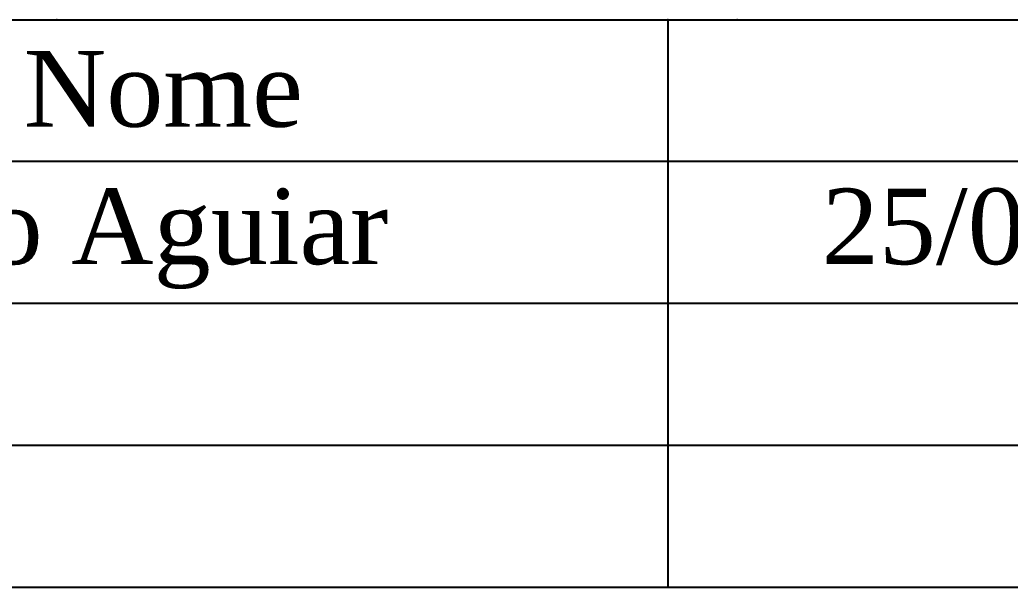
# Model space of a CAD drawing. Extents: x -5391 to -1191, y -1050 to 4890.
# Drawn here: x -4087 to -3432, y -950 to -575 of the extents above; entities that cross this region are included whole.
import ezdxf

# ---------------------------------------------------------------- set-up
doc = ezdxf.new("R2010")
doc.units = 0
doc.header["$LTSCALE"] = 70
doc.header["$MEASUREMENT"] = 0
doc.layers.add('FINA', color=7, linetype='CONTINUOUS')
doc.styles.add('FA', font='TIMES.TTF')

msp = doc.modelspace()

# ---------------------------------------------------------------- linework, layer by layer
at = {"layer": 'FINA'}
for p, q in [((-5034.732, -575.104), (-1290.732, -575.104)), ((-3658.599, -575.104), (-3658.599, -950.104)), ((-2354.466, -668.854), (-5034.732, -668.854)), ((-2354.466, -762.604), (-5034.732, -762.604)), ((-3006.532, -856.354), (-5034.732, -856.354)), ((-5034.732, -950.104), (-1290.732, -950.104))]:
    msp.add_line(p, q, dxfattribs=at)
for p in [(-4062.732, -575.104), (-3658.599, -575.104), (-3612.732, -575.104)]:
    msp.add_point(p, dxfattribs=at)

# ---------------------------------------------------------------- texts
at = {"layer": 'FINA', "style": 'FA'}
for s, p in [('Nome', (-4084.552, -645.746)), ('Fabio Aguiar', (-4244.159, -736.598)), ('25/05/00', (-3556.79, -736.598))]:
    msp.add_text(s, height=50, dxfattribs=at).set_placement(p)

doc.saveas('drawing.dxf')
